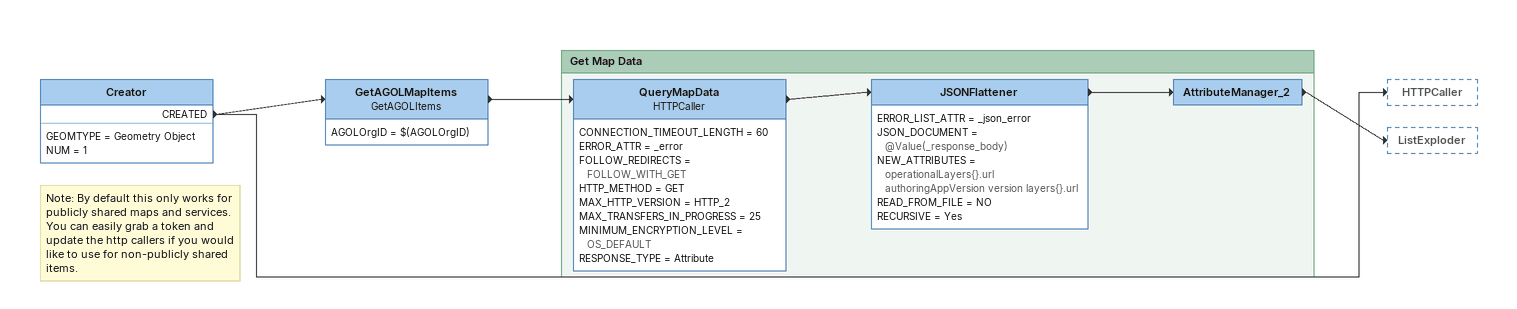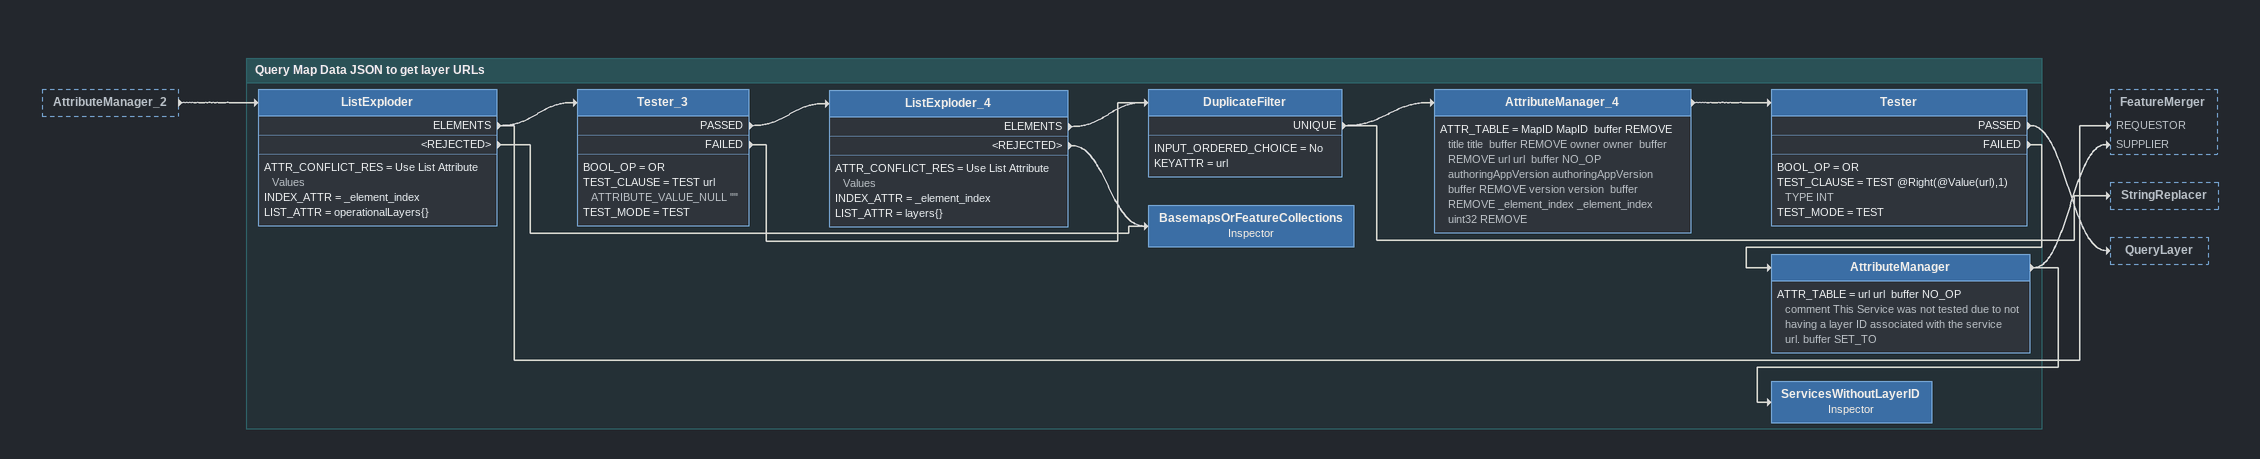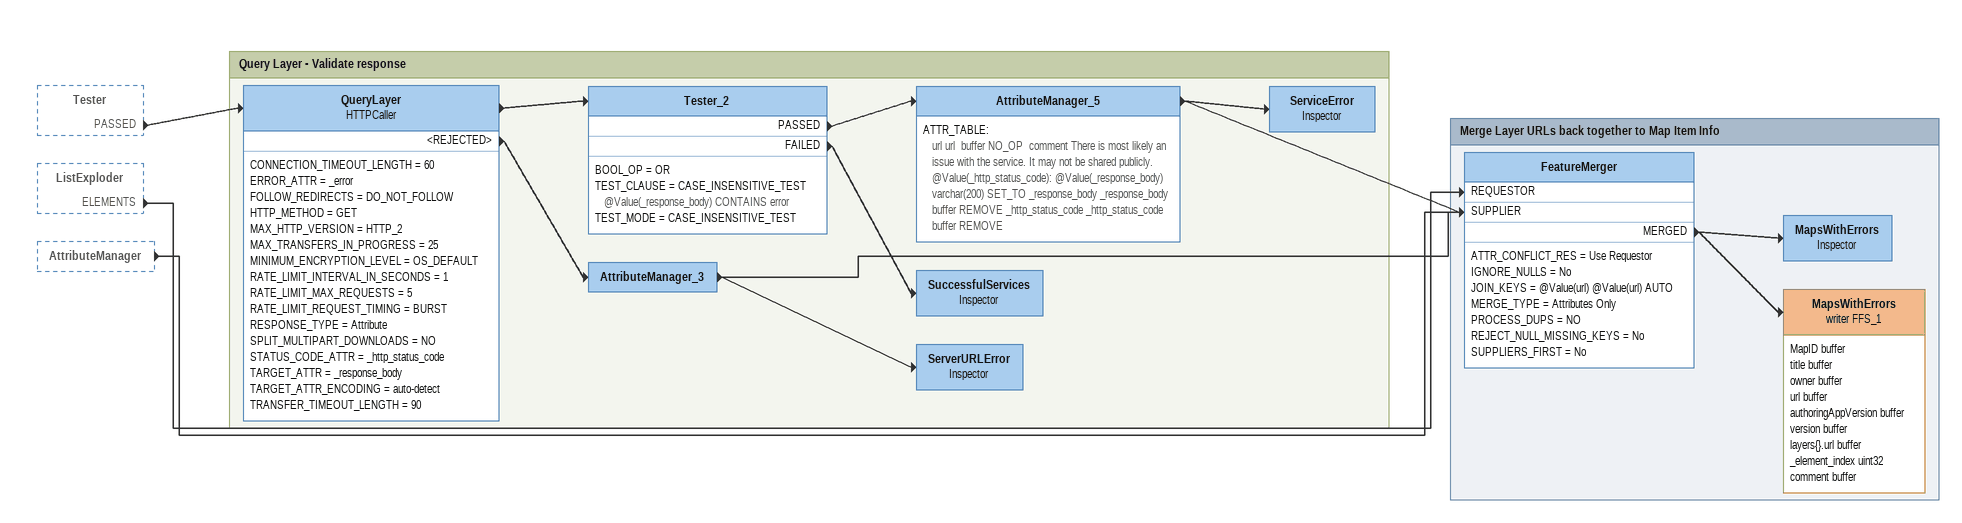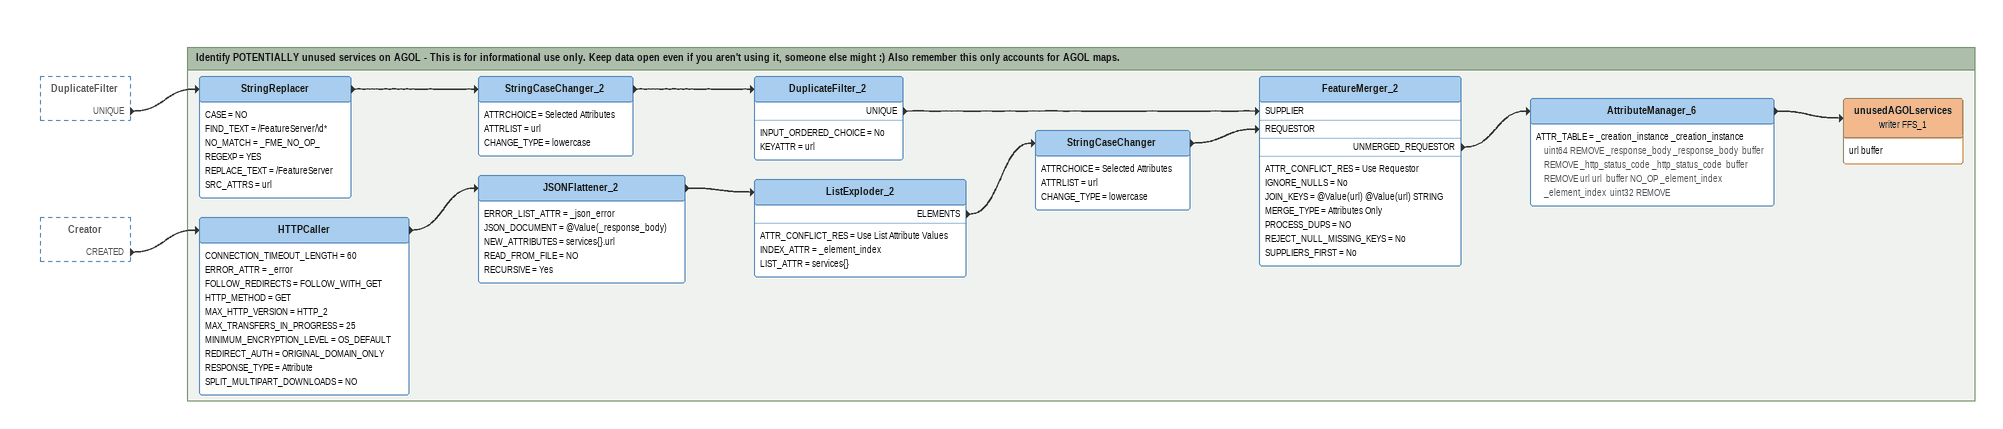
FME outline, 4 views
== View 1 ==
Note: Note: By default this only works for publicly shared maps and services. You can easily grab a token and update the http callers if you would like to use for non-publicly shared items.
Creator
    GEOMTYPE = Geometry Object
    NUM = 1
    CREATED -> GetAGOLMapItems
    CREATED -> HTTPCaller
GetAGOLMapItems: GetAGOLItems
    AGOLOrgID = $(AGOLOrgID)
    -> QueryMapData

Bookmark: Get Map Data
QueryMapData: HTTPCaller
    CONNECTION_TIMEOUT_LENGTH = 60
    ERROR_ATTR = _error
    FOLLOW_REDIRECTS = FOLLOW_WITH_GET
    HTTP_METHOD = GET
    MAX_HTTP_VERSION = HTTP_2
    MAX_TRANSFERS_IN_PROGRESS = 25
    MINIMUM_ENCRYPTION_LEVEL = OS_DEFAULT
    RESPONSE_TYPE = Attribute
    -> JSONFlattener
JSONFlattener
    ERROR_LIST_ATTR = _json_error
    JSON_DOCUMENT = @Value(_response_body)
    NEW_ATTRIBUTES = operationalLayers{}.url authoringAppVersion version layers{}.url
    READ_FROM_FILE = NO
    RECURSIVE = Yes
    -> AttributeManager_2
AttributeManager_2
    -> ListExploder

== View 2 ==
AttributeManager_2 [outside]
    -> ListExploder

Bookmark: Query Map Data JSON to get layer URLs
ListExploder
    ATTR_CONFLICT_RES = Use List Attribute Values
    INDEX_ATTR = _element_index
    LIST_ATTR = operationalLayers{}
    ELEMENTS -> FeatureMerger [REQUESTOR]
    ELEMENTS -> Tester_3
    <REJECTED> -> BasemapsOrFeatureCollections
Tester_3
    BOOL_OP = OR
    TEST_CLAUSE = TEST url ATTRIBUTE_VALUE_NULL ""
    TEST_MODE = TEST
    PASSED -> ListExploder_4
    FAILED -> DuplicateFilter
ListExploder_4
    ATTR_CONFLICT_RES = Use List Attribute Values
    INDEX_ATTR = _element_index
    LIST_ATTR = layers{}
    ELEMENTS -> DuplicateFilter
    <REJECTED> -> BasemapsOrFeatureCollections
DuplicateFilter
    INPUT_ORDERED_CHOICE = No
    KEYATTR = url
    UNIQUE -> AttributeManager_4
    UNIQUE -> StringReplacer
AttributeManager_4
    ATTR_TABLE = MapID MapID  buffer REMOVE title title  buffer REMOVE owner owner  buffer REMOVE url url  buffer NO_OP authoringAppVersion authoringAppVersion  buffer REMOVE version version  buffer REMOVE _element_index _element_index  uint32 REMOVE
    -> Tester
Tester
    BOOL_OP = OR
    TEST_CLAUSE = TEST @Right(@Value(url),1) TYPE INT
    TEST_MODE = TEST
    PASSED -> QueryLayer
    FAILED -> AttributeManager
AttributeManager
    ATTR_TABLE = url url  buffer NO_OP  comment This Service was not tested due to not having a layer ID associated with the service url. buffer SET_TO
    -> ServicesWithoutLayerID
    -> FeatureMerger [SUPPLIER]
ServicesWithoutLayerID: Inspector
BasemapsOrFeatureCollections: Inspector

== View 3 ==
Tester [outside]
    PASSED -> QueryLayer
ListExploder [outside]
    ELEMENTS -> FeatureMerger [REQUESTOR]
AttributeManager [outside]
    -> FeatureMerger [SUPPLIER]

Bookmark: Query Layer - Validate response
QueryLayer: HTTPCaller
    CONNECTION_TIMEOUT_LENGTH = 60
    ERROR_ATTR = _error
    FOLLOW_REDIRECTS = DO_NOT_FOLLOW
    HTTP_METHOD = GET
    MAX_HTTP_VERSION = HTTP_2
    MAX_TRANSFERS_IN_PROGRESS = 25
    MINIMUM_ENCRYPTION_LEVEL = OS_DEFAULT
    RATE_LIMIT_INTERVAL_IN_SECONDS = 1
    RATE_LIMIT_MAX_REQUESTS = 5
    RATE_LIMIT_REQUEST_TIMING = BURST
    RESPONSE_TYPE = Attribute
    SPLIT_MULTIPART_DOWNLOADS = NO
    STATUS_CODE_ATTR = _http_status_code
    TARGET_ATTR = _response_body
    TARGET_ATTR_ENCODING = auto-detect
    TRANSFER_TIMEOUT_LENGTH = 90
    -> Tester_2
    <REJECTED> -> AttributeManager_3
Tester_2
    BOOL_OP = OR
    TEST_CLAUSE = CASE_INSENSITIVE_TEST @Value(_response_body) CONTAINS error
    TEST_MODE = CASE_INSENSITIVE_TEST
    PASSED -> AttributeManager_5
    FAILED -> SuccessfulServices
AttributeManager_5
    ATTR_TABLE:
      url url  buffer NO_OP  comment There is most likely an issue with the service. It may not be shared publicly.
      @Value(_http_status_code): @Value(_response_body) varchar(200) SET_TO _response_body _response_body  buffer REMOVE _http_status_code _http_status_code  buffer REMOVE
    -> ServiceError
    -> FeatureMerger [SUPPLIER]
ServiceError: Inspector
SuccessfulServices: Inspector
AttributeManager_3
    -> ServerURLError
    -> FeatureMerger [SUPPLIER]
ServerURLError: Inspector

Bookmark: Merge Layer URLs back together to Map Item Info
FeatureMerger
    ATTR_CONFLICT_RES = Use Requestor
    IGNORE_NULLS = No
    JOIN_KEYS = @Value(url) @Value(url) AUTO
    MERGE_TYPE = Attributes Only
    PROCESS_DUPS = NO
    REJECT_NULL_MISSING_KEYS = No
    SUPPLIERS_FIRST = No
    MERGED -> MapsWithErrors (writer FFS_1)
    MERGED -> MapsWithErrors
MapsWithErrors: Inspector
MapsWithErrors (writer FFS_1)
    attributes: MapID buffer, title buffer, owner buffer, url buffer, authoringAppVersion buffer, version buffer, layers{}.url buffer, _element_index uint32, comment buffer

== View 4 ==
DuplicateFilter [outside]
    UNIQUE -> StringReplacer
Creator [outside]
    CREATED -> HTTPCaller

Bookmark: Identify POTENTIALLY unused services on AGOL - This is for informational use only. Keep data open even if you aren't using it, someone else might :) Also remember this only accounts for AGOL maps.
StringReplacer
    CASE = NO
    FIND_TEXT = /FeatureServer/\d*
    NO_MATCH = _FME_NO_OP_
    REGEXP = YES
    REPLACE_TEXT = /FeatureServer
    SRC_ATTRS = url
    -> StringCaseChanger_2
StringCaseChanger_2
    ATTRCHOICE = Selected Attributes
    ATTRLIST = url
    CHANGE_TYPE = lowercase
    -> DuplicateFilter_2
DuplicateFilter_2
    INPUT_ORDERED_CHOICE = No
    KEYATTR = url
    UNIQUE -> FeatureMerger_2 [SUPPLIER]
HTTPCaller
    CONNECTION_TIMEOUT_LENGTH = 60
    ERROR_ATTR = _error
    FOLLOW_REDIRECTS = FOLLOW_WITH_GET
    HTTP_METHOD = GET
    MAX_HTTP_VERSION = HTTP_2
    MAX_TRANSFERS_IN_PROGRESS = 25
    MINIMUM_ENCRYPTION_LEVEL = OS_DEFAULT
    REDIRECT_AUTH = ORIGINAL_DOMAIN_ONLY
    RESPONSE_TYPE = Attribute
    SPLIT_MULTIPART_DOWNLOADS = NO
    -> JSONFlattener_2
JSONFlattener_2
    ERROR_LIST_ATTR = _json_error
    JSON_DOCUMENT = @Value(_response_body)
    NEW_ATTRIBUTES = services{}.url
    READ_FROM_FILE = NO
    RECURSIVE = Yes
    -> ListExploder_2
ListExploder_2
    ATTR_CONFLICT_RES = Use List Attribute Values
    INDEX_ATTR = _element_index
    LIST_ATTR = services{}
    ELEMENTS -> StringCaseChanger
StringCaseChanger
    ATTRCHOICE = Selected Attributes
    ATTRLIST = url
    CHANGE_TYPE = lowercase
    -> FeatureMerger_2 [REQUESTOR]
FeatureMerger_2
    ATTR_CONFLICT_RES = Use Requestor
    IGNORE_NULLS = No
    JOIN_KEYS = @Value(url) @Value(url) STRING
    MERGE_TYPE = Attributes Only
    PROCESS_DUPS = NO
    REJECT_NULL_MISSING_KEYS = No
    SUPPLIERS_FIRST = No
    UNMERGED_REQUESTOR -> AttributeManager_6
AttributeManager_6
    ATTR_TABLE = _creation_instance _creation_instance  uint64 REMOVE _response_body _response_body  buffer REMOVE _http_status_code _http_status_code  buffer REMOVE url url  buffer NO_OP _element_index _element_index  uint32 REMOVE
    -> unusedAGOLservices (writer FFS_1)
unusedAGOLservices (writer FFS_1)
    attributes: url buffer
